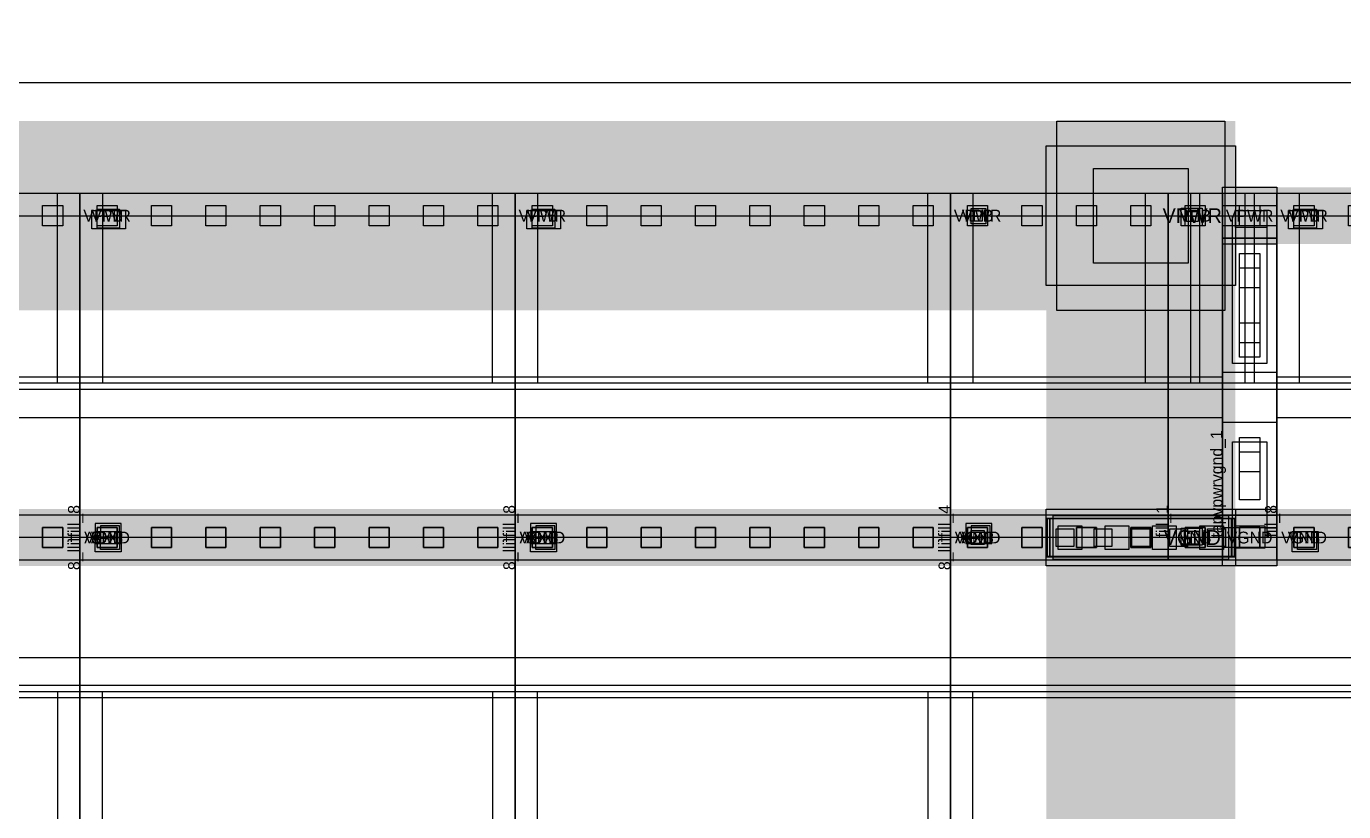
# Model space of a CAD drawing. Extents: x 0 to 50.5, y 0 to 99.5.
# Drawn here: x 32.67 to 43.8, y 92.88 to 99.52 of the extents above; entities that cross this region are included whole.
import ezdxf
from ezdxf.enums import TextEntityAlignment as Align

# ---------------------------------------------------------------- set-up
doc = ezdxf.new("R2010")
doc.units = 0
for name, color, linetype in [('L122D16', 13, 'CONTINUOUS'), ('L235D4', 32, 'CONTINUOUS'), ('L64D16', 14, 'CONTINUOUS'), ('L64D20', 26, 'CONTINUOUS'), ('L64D5', 19, 'CONTINUOUS'), ('L64D59', 18, 'CONTINUOUS'), ('L65D44', 31, 'CONTINUOUS'), ('L66D44', 21, 'CONTINUOUS'), ('L67D20', 8, 'CONTINUOUS'), ('L67D44', 9, 'CONTINUOUS'), ('L68D16', 15, 'CONTINUOUS'), ('L68D20', 6, 'CONTINUOUS'), ('L68D44', 7, 'CONTINUOUS'), ('L68D5', 20, 'CONTINUOUS'), ('L69D20', 4, 'CONTINUOUS'), ('L69D44', 5, 'CONTINUOUS'), ('L70D20', 2, 'CONTINUOUS'), ('L70D44', 3, 'CONTINUOUS'), ('L71D20', 1, 'CONTINUOUS'), ('L71D44', 11, 'CONTINUOUS'), ('L72D20', 10, 'CONTINUOUS'), ('L78D44', 24, 'CONTINUOUS'), ('L81D4', 28, 'CONTINUOUS'), ('L83D44', 30, 'CONTINUOUS'), ('L93D44', 25, 'CONTINUOUS'), ('L94D20', 27, 'CONTINUOUS')]:
    doc.layers.add(name, color=color, linetype=linetype)

# ---------------------------------------------------------------- blocks, each defined once
blk = doc.blocks.new('VIA_via4_5_1600_480_1_4_400_400')
at = {"layer": 'L70D20'}
blk.add_lwpolyline([(-0.79, -0.16), (-0.79, 0.16), (0.79, 0.16), (0.79, -0.16)], close=True, dxfattribs=at)
at = {"layer": 'L70D44'}
for points in [[(-0.7, -0.1), (-0.7, 0.1), (-0.5, 0.1), (-0.5, -0.1)], [(-0.3, -0.1), (-0.3, 0.1), (-0.1, 0.1), (-0.1, -0.1)], [(0.1, -0.1), (0.1, 0.1), (0.3, 0.1), (0.3, -0.1)], [(0.5, -0.1), (0.5, 0.1), (0.7, 0.1), (0.7, -0.1)]]:
    blk.add_lwpolyline(points, close=True, dxfattribs=at)
at = {"layer": 'L71D20'}
blk.add_lwpolyline([(-0.8, -0.165), (-0.8, 0.165), (0.8, 0.165), (0.8, -0.165)], close=True, dxfattribs=at)
blk = doc.blocks.new('VIA_via5_6_1600_1600_1_1_1600_1600')
at = {"layer": 'L71D20'}
blk.add_lwpolyline([(-0.8, -0.59), (-0.8, 0.59), (0.8, 0.59), (0.8, -0.59)], close=True, dxfattribs=at)
at = {"layer": 'L71D44'}
blk.add_lwpolyline([(-0.4, -0.4), (-0.4, 0.4), (0.4, 0.4), (0.4, -0.4)], close=True, dxfattribs=at)
at = {"layer": 'L72D20'}
blk.add_lwpolyline([(-0.71, -0.8), (-0.71, 0.8), (0.71, 0.8), (0.71, -0.8)], close=True, dxfattribs=at)
blk = doc.blocks.new('VIA_via3_4_1600_480_1_4_400_400')
at = {"layer": 'L69D20'}
blk.add_lwpolyline([(-0.74, -0.185), (-0.74, 0.185), (0.74, 0.185), (0.74, -0.185)], close=True, dxfattribs=at)
at = {"layer": 'L69D44'}
for points in [[(-0.7, -0.1), (-0.7, 0.1), (-0.5, 0.1), (-0.5, -0.1)], [(-0.3, -0.1), (-0.3, 0.1), (-0.1, 0.1), (-0.1, -0.1)], [(0.1, -0.1), (0.1, 0.1), (0.3, 0.1), (0.3, -0.1)], [(0.5, -0.1), (0.5, 0.1), (0.7, 0.1), (0.7, -0.1)]]:
    blk.add_lwpolyline(points, close=True, dxfattribs=at)
at = {"layer": 'L70D20'}
blk.add_lwpolyline([(-0.765, -0.165), (-0.765, 0.165), (0.765, 0.165), (0.765, -0.165)], close=True, dxfattribs=at)
blk = doc.blocks.new('VIA_via2_3_1600_480_1_5_320_320')
at = {"layer": 'L68D20'}
blk.add_lwpolyline([(-0.8, -0.24), (-0.8, 0.24), (0.8, 0.24), (0.8, -0.24)], close=True, dxfattribs=at)
at = {"layer": 'L68D44'}
for points in [[(-0.715, -0.075), (-0.715, 0.075), (-0.565, 0.075), (-0.565, -0.075)], [(-0.395, -0.075), (-0.395, 0.075), (-0.245, 0.075), (-0.245, -0.075)], [(-0.075, -0.075), (-0.075, 0.075), (0.075, 0.075), (0.075, -0.075)], [(0.245, -0.075), (0.245, 0.075), (0.395, 0.075), (0.395, -0.075)], [(0.565, -0.075), (0.565, 0.075), (0.715, 0.075), (0.715, -0.075)]]:
    blk.add_lwpolyline(points, close=True, dxfattribs=at)
at = {"layer": 'L69D20'}
blk.add_lwpolyline([(-0.77, -0.16), (-0.77, 0.16), (0.77, 0.16), (0.77, -0.16)], close=True, dxfattribs=at)
blk = doc.blocks.new('sky130_fd_sc_hd__fill_8')
at = {"layer": 'L122D16'}
blk.add_lwpolyline([(0.13, -0.12), (0.13, 0.05), (0.35, 0.05), (0.35, -0.12)], close=True, dxfattribs=at)
at = {"layer": 'L64D16'}
blk.add_lwpolyline([(0.1, 2.61), (0.1, 2.765), (0.385, 2.765), (0.385, 2.61)], close=True, dxfattribs=at)
at = {"layer": 'L64D20'}
blk.add_lwpolyline([(-0.19, 1.305), (-0.19, 2.91), (3.87, 2.91), (3.87, 1.305)], close=True, dxfattribs=at)
at = {"layer": 'L67D20', "const_width": 0.17}
for points in [[(0, 2.72), (3.68, 2.72)], [(0, 0), (3.68, 0)]]:
    blk.add_lwpolyline(points, dxfattribs=at)
at = {"layer": 'L67D44'}
for points in [[(0.145, 2.635), (0.145, 2.805), (0.315, 2.805), (0.315, 2.635)], [(0.605, 2.635), (0.605, 2.805), (0.775, 2.805), (0.775, 2.635)], [(1.065, 2.635), (1.065, 2.805), (1.235, 2.805), (1.235, 2.635)], [(1.525, 2.635), (1.525, 2.805), (1.695, 2.805), (1.695, 2.635)], [(1.985, 2.635), (1.985, 2.805), (2.155, 2.805), (2.155, 2.635)], [(2.445, 2.635), (2.445, 2.805), (2.615, 2.805), (2.615, 2.635)], [(2.905, 2.635), (2.905, 2.805), (3.075, 2.805), (3.075, 2.635)], [(3.365, 2.635), (3.365, 2.805), (3.535, 2.805), (3.535, 2.635)], [(0.145, -0.085), (0.145, 0.085), (0.315, 0.085), (0.315, -0.085)], [(0.605, -0.085), (0.605, 0.085), (0.775, 0.085), (0.775, -0.085)], [(1.065, -0.085), (1.065, 0.085), (1.235, 0.085), (1.235, -0.085)], [(1.525, -0.085), (1.525, 0.085), (1.695, 0.085), (1.695, -0.085)], [(1.985, -0.085), (1.985, 0.085), (2.155, 0.085), (2.155, -0.085)], [(2.445, -0.085), (2.445, 0.085), (2.615, 0.085), (2.615, -0.085)], [(2.905, -0.085), (2.905, 0.085), (3.075, 0.085), (3.075, -0.085)], [(3.365, -0.085), (3.365, 0.085), (3.535, 0.085), (3.535, -0.085)]]:
    blk.add_lwpolyline(points, close=True, dxfattribs=at)
at = {"layer": 'L68D16'}
for points in [[(0.145, 2.615), (0.145, 2.775), (0.335, 2.775), (0.335, 2.615)], [(0.175, -0.1), (0.175, 0.05), (0.335, 0.05), (0.335, -0.1)]]:
    blk.add_lwpolyline(points, close=True, dxfattribs=at)
at = {"layer": 'L68D20', "const_width": 0.48}
for points in [[(0, 2.72), (3.68, 2.72)], [(0, 0), (3.68, 0)]]:
    blk.add_lwpolyline(points, dxfattribs=at)
at = {"layer": 'L78D44'}
blk.add_lwpolyline([(0, 1.25), (0, 2.72), (3.68, 2.72), (3.68, 1.25)], close=True, dxfattribs=at)
at = {"layer": 'L81D4'}
blk.add_lwpolyline([(0, 0), (0, 2.72), (3.68, 2.72), (3.68, 0)], close=True, dxfattribs=at)
at = {"layer": 'L93D44'}
blk.add_lwpolyline([(0, -0.19), (0, 1.015), (3.68, 1.015), (3.68, -0.19)], close=True, dxfattribs=at)
at = {"layer": 'L94D20'}
blk.add_lwpolyline([(0, 1.355), (0, 2.91), (3.68, 2.91), (3.68, 1.355)], close=True, dxfattribs=at)
at = {"layer": 'L64D5'}
blk.add_text('VPB', height=0.1, dxfattribs=at).set_placement((0.23, 2.72), align=Align.MIDDLE_CENTER)
at = {"layer": 'L64D59'}
blk.add_text('VNB', height=0.1, dxfattribs=at).set_placement((0.23, 0), align=Align.MIDDLE_CENTER)
at = {"layer": 'L68D5'}
for s, p in [('VPWR', (0.23, 2.72)), ('VGND', (0.23, 0))]:
    blk.add_text(s, height=0.1, dxfattribs=at).set_placement(p, align=Align.MIDDLE_CENTER)
at = {"layer": 'L83D44'}
blk.add_text('fill_8', height=0.1, rotation=90, dxfattribs=at).set_placement((0, 0))
blk = doc.blocks.new('sky130_fd_sc_hd__tapvpwrvgnd_1')
at = {"layer": 'L64D20'}
blk.add_lwpolyline([(-0.19, 1.305), (-0.19, 2.91), (0.65, 2.91), (0.65, 1.305)], close=True, dxfattribs=at)
at = {"layer": 'L65D44'}
for points in [[(0.145, 1.525), (0.145, 2.4), (0.315, 2.4), (0.315, 1.525)], [(0.145, 0.32), (0.145, 0.845), (0.315, 0.845), (0.315, 0.32)]]:
    blk.add_lwpolyline(points, close=True, dxfattribs=at)
at = {"layer": 'L66D44'}
for points in [[(0.145, 2.11), (0.145, 2.28), (0.315, 2.28), (0.315, 2.11)], [(0.145, 1.645), (0.145, 1.815), (0.315, 1.815), (0.315, 1.645)], [(0.145, 0.555), (0.145, 0.725), (0.315, 0.725), (0.315, 0.555)]]:
    blk.add_lwpolyline(points, close=True, dxfattribs=at)
at = {"layer": 'L67D20'}
for points in [[(0, 2.635), (0, 2.805), (0.46, 2.805), (0.46, 2.635)], [(0.085, 1.47), (0.085, 2.72), (0.375, 2.72), (0.375, 1.47)], [(0.085, 0), (0.085, 0.81), (0.375, 0.81), (0.375, 0)], [(0, -0.085), (0, 0.085), (0.46, 0.085), (0.46, -0.085)]]:
    blk.add_lwpolyline(points, close=True, dxfattribs=at)
at = {"layer": 'L67D44'}
for points in [[(0.145, 2.635), (0.145, 2.805), (0.315, 2.805), (0.315, 2.635)], [(0.145, -0.085), (0.145, 0.085), (0.315, 0.085), (0.315, -0.085)]]:
    blk.add_lwpolyline(points, close=True, dxfattribs=at)
at = {"layer": 'L68D16'}
for points in [[(0.11, 2.62), (0.11, 2.765), (0.375, 2.765), (0.375, 2.62)], [(0.105, -0.09), (0.105, 0.1), (0.36, 0.1), (0.36, -0.09)]]:
    blk.add_lwpolyline(points, close=True, dxfattribs=at)
at = {"layer": 'L68D20'}
for points in [[(0, 2.48), (0, 2.96), (0.46, 2.96), (0.46, 2.48)], [(0, -0.24), (0, 0.24), (0.46, 0.24), (0.46, -0.24)]]:
    blk.add_lwpolyline(points, close=True, dxfattribs=at)
at = {"layer": 'L78D44'}
blk.add_lwpolyline([(0, 1.25), (0, 2.72), (0.46, 2.72), (0.46, 1.25)], close=True, dxfattribs=at)
at = {"layer": 'L81D4'}
blk.add_lwpolyline([(0, 0), (0, 2.72), (0.46, 2.72), (0.46, 0)], close=True, dxfattribs=at)
at = {"layer": 'L93D44'}
for points in [[(0, 1.395), (0, 2.53), (0.46, 2.53), (0.46, 1.395)], [(0, -0.19), (0, 0.19), (0.46, 0.19), (0.46, -0.19)]]:
    blk.add_lwpolyline(points, close=True, dxfattribs=at)
at = {"layer": 'L94D20'}
for points in [[(0, 2.53), (0, 2.91), (0.46, 2.91), (0.46, 2.53)], [(0, 0.19), (0, 0.975), (0.46, 0.975), (0.46, 0.19)]]:
    blk.add_lwpolyline(points, close=True, dxfattribs=at)
at = {"layer": 'L68D5'}
for s, p in [('VPWR', (0.23, 2.72)), ('VGND', (0.23, 0))]:
    blk.add_text(s, height=0.1, dxfattribs=at).set_placement(p, align=Align.MIDDLE_CENTER)
at = {"layer": 'L83D44'}
blk.add_text('tapvpwrvgnd_1', height=0.1, rotation=90, dxfattribs=at).set_placement((0, 0))
blk = doc.blocks.new('sky130_fd_sc_hd__fill_4')
at = {"layer": 'L122D16'}
blk.add_lwpolyline([(0.175, -0.06), (0.175, 0.06), (0.285, 0.06), (0.285, -0.06)], close=True, dxfattribs=at)
at = {"layer": 'L64D16'}
blk.add_lwpolyline([(0.175, 2.65), (0.175, 2.78), (0.3, 2.78), (0.3, 2.65)], close=True, dxfattribs=at)
at = {"layer": 'L64D20'}
blk.add_lwpolyline([(-0.19, 1.305), (-0.19, 2.91), (2.03, 2.91), (2.03, 1.305)], close=True, dxfattribs=at)
at = {"layer": 'L67D20', "const_width": 0.17}
for points in [[(0, 2.72), (1.84, 2.72)], [(0, 0), (1.84, 0)]]:
    blk.add_lwpolyline(points, dxfattribs=at)
at = {"layer": 'L67D44'}
for points in [[(0.145, 2.635), (0.145, 2.805), (0.315, 2.805), (0.315, 2.635)], [(0.605, 2.635), (0.605, 2.805), (0.775, 2.805), (0.775, 2.635)], [(1.065, 2.635), (1.065, 2.805), (1.235, 2.805), (1.235, 2.635)], [(1.525, 2.635), (1.525, 2.805), (1.695, 2.805), (1.695, 2.635)], [(0.145, -0.085), (0.145, 0.085), (0.315, 0.085), (0.315, -0.085)], [(0.605, -0.085), (0.605, 0.085), (0.775, 0.085), (0.775, -0.085)], [(1.065, -0.085), (1.065, 0.085), (1.235, 0.085), (1.235, -0.085)], [(1.525, -0.085), (1.525, 0.085), (1.695, 0.085), (1.695, -0.085)]]:
    blk.add_lwpolyline(points, close=True, dxfattribs=at)
at = {"layer": 'L68D16'}
for points in [[(0.17, 2.675), (0.17, 2.76), (0.27, 2.76), (0.27, 2.675)], [(0.17, -0.05), (0.17, 0.045), (0.285, 0.045), (0.285, -0.05)]]:
    blk.add_lwpolyline(points, close=True, dxfattribs=at)
at = {"layer": 'L68D20', "const_width": 0.48}
for points in [[(0, 2.72), (1.84, 2.72)], [(0, 0), (1.84, 0)]]:
    blk.add_lwpolyline(points, dxfattribs=at)
at = {"layer": 'L78D44'}
blk.add_lwpolyline([(0, 1.25), (0, 2.72), (1.84, 2.72), (1.84, 1.25)], close=True, dxfattribs=at)
at = {"layer": 'L81D4'}
blk.add_lwpolyline([(0, 0), (0, 2.72), (1.84, 2.72), (1.84, 0)], close=True, dxfattribs=at)
at = {"layer": 'L93D44'}
blk.add_lwpolyline([(0, -0.19), (0, 1.015), (1.84, 1.015), (1.84, -0.19)], close=True, dxfattribs=at)
at = {"layer": 'L94D20'}
blk.add_lwpolyline([(0, 1.355), (0, 2.91), (1.84, 2.91), (1.84, 1.355)], close=True, dxfattribs=at)
at = {"layer": 'L64D5'}
blk.add_text('VPB', height=0.1, dxfattribs=at).set_placement((0.23, 2.72), align=Align.MIDDLE_CENTER)
at = {"layer": 'L64D59'}
blk.add_text('VNB', height=0.1, dxfattribs=at).set_placement((0.23, 0), align=Align.MIDDLE_CENTER)
at = {"layer": 'L68D5'}
for s, p in [('VPWR', (0.23, 2.72)), ('VGND', (0.23, 0))]:
    blk.add_text(s, height=0.1, dxfattribs=at).set_placement(p, align=Align.MIDDLE_CENTER)
at = {"layer": 'L83D44'}
blk.add_text('fill_4', height=0.1, rotation=90, dxfattribs=at).set_placement((0, 0))
blk = doc.blocks.new('sky130_fd_sc_hd__fill_1')
at = {"layer": 'L122D16'}
blk.add_lwpolyline([(0.14, -0.055), (0.14, 0.055), (0.26, 0.055), (0.26, -0.055)], close=True, dxfattribs=at)
at = {"layer": 'L64D16'}
blk.add_lwpolyline([(0.155, 2.67), (0.155, 2.755), (0.255, 2.755), (0.255, 2.67)], close=True, dxfattribs=at)
at = {"layer": 'L64D20'}
blk.add_lwpolyline([(-0.19, 1.305), (-0.19, 2.91), (0.65, 2.91), (0.65, 1.305)], close=True, dxfattribs=at)
at = {"layer": 'L67D20', "const_width": 0.17}
for points in [[(0, 2.72), (0.46, 2.72)], [(0, 0), (0.46, 0)]]:
    blk.add_lwpolyline(points, dxfattribs=at)
at = {"layer": 'L67D44'}
for points in [[(0.145, 2.635), (0.145, 2.805), (0.315, 2.805), (0.315, 2.635)], [(0.145, -0.085), (0.145, 0.085), (0.315, 0.085), (0.315, -0.085)]]:
    blk.add_lwpolyline(points, close=True, dxfattribs=at)
at = {"layer": 'L68D16'}
for points in [[(0.11, 2.635), (0.11, 2.785), (0.29, 2.785), (0.29, 2.635)], [(0.11, -0.065), (0.11, 0.08), (0.29, 0.08), (0.29, -0.065)]]:
    blk.add_lwpolyline(points, close=True, dxfattribs=at)
at = {"layer": 'L68D20', "const_width": 0.48}
for points in [[(0, 2.72), (0.46, 2.72)], [(0, 0), (0.46, 0)]]:
    blk.add_lwpolyline(points, dxfattribs=at)
at = {"layer": 'L78D44'}
blk.add_lwpolyline([(0, 1.25), (0, 2.72), (0.46, 2.72), (0.46, 1.25)], close=True, dxfattribs=at)
at = {"layer": 'L81D4'}
blk.add_lwpolyline([(0, 0), (0, 2.72), (0.46, 2.72), (0.46, 0)], close=True, dxfattribs=at)
at = {"layer": 'L93D44'}
blk.add_lwpolyline([(0, -0.19), (0, 1.015), (0.46, 1.015), (0.46, -0.19)], close=True, dxfattribs=at)
at = {"layer": 'L94D20'}
blk.add_lwpolyline([(0, 1.355), (0, 2.91), (0.46, 2.91), (0.46, 1.355)], close=True, dxfattribs=at)
at = {"layer": 'L64D5'}
blk.add_text('VPB', height=0.1, dxfattribs=at).set_placement((0.23, 2.72), align=Align.MIDDLE_CENTER)
at = {"layer": 'L64D59'}
blk.add_text('VNB', height=0.1, dxfattribs=at).set_placement((0.23, 0), align=Align.MIDDLE_CENTER)
at = {"layer": 'L68D5'}
for s, p in [('VPWR', (0.205, 2.72)), ('VGND', (0.205, 0))]:
    blk.add_text(s, height=0.125, dxfattribs=at).set_placement(p, align=Align.MIDDLE_CENTER)
at = {"layer": 'L83D44'}
blk.add_text('fill_1', height=0.1, rotation=90, dxfattribs=at).set_placement((0, 0))

msp = doc.modelspace()

# ---------------------------------------------------------------- linework, layer by layer
at = {"layer": 'L235D4'}
msp.add_lwpolyline([(0, 0), (0, 99.045), (50.525, 99.045), (50.525, 0)], close=True, dxfattribs=at)
at = {"layer": 'L68D20', "const_width": 0.48}
for points in [[(1.38, 97.92), (49.22, 97.92)], [(1.38, 95.2), (49.22, 95.2)]]:
    msp.add_lwpolyline(points, dxfattribs=at)
at = {"layer": 'L69D20', "const_width": 0.37}
msp.add_lwpolyline([(41.32, 95.2), (42.86, 95.2)], dxfattribs=at)
at = {"layer": 'L70D20', "const_width": 0.33}
msp.add_lwpolyline([(41.3, 95.2), (42.88, 95.2)], dxfattribs=at)
at = {"layer": 'L71D20', "const_width": 1.6}
msp.add_lwpolyline([(42.09, 2.48), (42.09, 98.72)], dxfattribs=at)
at = {"layer": 'L72D20', "const_width": 1.6}
msp.add_lwpolyline([(14.15, 97.92), (42.89, 97.92)], dxfattribs=at)

# ---------------------------------------------------------------- block references
for name, p in [('VIA_via5_6_1600_1600_1_1_1600_1600', (42.09, 97.92)), ('sky130_fd_sc_hd__fill_8', (29.44, 95.2)), ('sky130_fd_sc_hd__fill_8', (33.12, 95.2)), ('sky130_fd_sc_hd__fill_8', (36.8, 95.2)), ('sky130_fd_sc_hd__fill_4', (40.48, 95.2)), ('sky130_fd_sc_hd__fill_1', (42.32, 95.2)), ('sky130_fd_sc_hd__tapvpwrvgnd_1', (42.78, 95.2)), ('sky130_fd_sc_hd__fill_8', (43.24, 95.2)), ('VIA_via2_3_1600_480_1_5_320_320', (42.09, 95.2)), ('VIA_via4_5_1600_480_1_4_400_400', (42.09, 95.2)), ('VIA_via3_4_1600_480_1_4_400_400', (42.09, 95.2))]:
    msp.add_blockref(name, p)
at = {"yscale": -1}
for p in [(29.44, 95.2), (33.12, 95.2), (36.8, 95.2), (40.48, 95.2)]:
    msp.add_blockref('sky130_fd_sc_hd__fill_8', p, dxfattribs=at)

doc.saveas('drawing.dxf')
